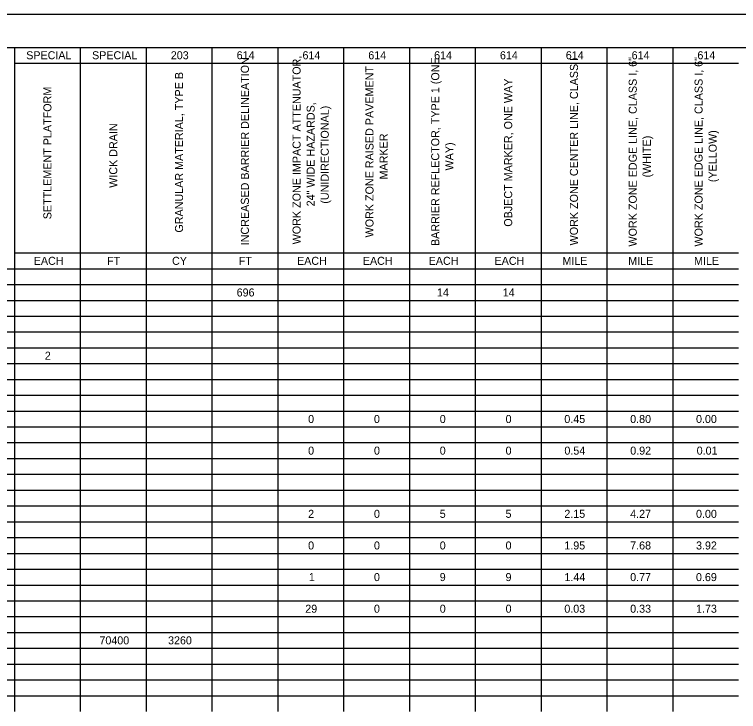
# Model space of a CAD drawing. Extents: x 0 to 34, y 0 to 22.
# Drawn here: x 9.99 to 20.99, y 11.4 to 22 of the extents above; entities that cross this region are included whole.
import ezdxf

# ---------------------------------------------------------------- set-up
doc = ezdxf.new("R2010")
doc.units = 0
for name, color, linetype in [('SH_Border', 7, 'Continuous'), ('SH_Cut_Line', 7, 'Continuous'), ('SH_Data', 7, 'Continuous'), ('SH_Text', 7, 'Continuous')]:
    doc.layers.add(name, color=color, linetype=linetype)

msp = doc.modelspace()

# ---------------------------------------------------------------- linework, layer by layer
at = {"layer": 'SH_Border'}
msp.add_lwpolyline([(1.5, 21.5), (33.5, 21.5), (33.5, 0.5), (1.5, 0.5)], close=True, dxfattribs=at)
at = {"layer": 'SH_Cut_Line'}
msp.add_lwpolyline([(0, 0), (34, 0), (34, 22), (0, 22)], close=True, dxfattribs=at)
at = {"layer": 'SH_Data'}
for p, q in [((8.4, 21.5), (9.988, 21.5)), ((9.988, 21.5), (10.988, 21.5)), ((9.988, 21.5), (9.988, 21.26)), ((10.988, 21.5), (11.989, 21.5)), ((10.988, 21.5), (10.988, 21.26)), ((11.989, 21.5), (12.989, 21.5)), ((11.989, 21.5), (11.989, 21.26)), ((12.989, 21.5), (20.994, 21.5)), ((12.989, 21.5), (12.989, 21.26)), ((13.99, 21.5), (13.99, 21.26)), ((14.99, 21.5), (14.99, 21.26)), ((15.991, 21.5), (15.991, 21.26)), ((16.992, 21.5), (16.992, 21.26)), ((17.992, 21.5), (17.992, 21.26)), ((18.993, 21.5), (18.993, 21.26)), ((19.993, 21.5), (19.993, 21.26)), ((9.988, 21.26), (10.988, 21.26)), ((9.988, 21.26), (9.988, 21.019)), ((10.988, 21.26), (11.989, 21.26)), ((10.988, 21.26), (10.988, 21.019)), ((11.989, 21.26), (12.989, 21.26)), ((11.989, 21.26), (11.989, 21.019)), ((12.989, 21.26), (20.994, 21.26)), ((12.989, 21.26), (12.989, 21.019)), ((13.99, 21.26), (13.99, 21.019)), ((14.99, 21.26), (14.99, 21.019)), ((15.991, 21.26), (15.991, 21.019)), ((16.992, 21.26), (16.992, 21.019)), ((17.992, 21.26), (17.992, 21.019)), ((18.993, 21.26), (18.993, 21.019)), ((19.993, 21.26), (19.993, 21.019)), ((9.988, 21.019), (9.988, 20.779)), ((10.988, 21.019), (10.988, 20.779)), ((11.989, 21.019), (11.989, 20.779)), ((12.989, 21.019), (12.989, 20.779)), ((13.99, 21.019), (13.99, 20.779)), ((14.99, 21.019), (14.99, 20.779)), ((15.991, 21.019), (15.991, 20.779)), ((16.992, 21.019), (16.992, 20.779)), ((17.992, 21.019), (17.992, 20.779)), ((18.993, 21.019), (18.993, 20.779)), ((19.993, 21.019), (19.993, 20.779)), ((9.988, 20.779), (9.988, 20.538)), ((10.988, 20.779), (10.988, 20.538)), ((11.989, 20.779), (11.989, 20.538)), ((12.989, 20.779), (12.989, 20.538)), ((13.99, 20.779), (13.99, 20.538)), ((14.99, 20.779), (14.99, 20.538)), ((15.991, 20.779), (15.991, 20.538)), ((16.992, 20.779), (16.992, 20.538)), ((17.992, 20.779), (17.992, 20.538)), ((18.993, 20.779), (18.993, 20.538)), ((19.993, 20.779), (19.993, 20.538)), ((9.988, 20.538), (9.988, 20.298)), ((10.988, 20.538), (10.988, 20.298)), ((11.989, 20.538), (11.989, 20.298)), ((12.989, 20.538), (12.989, 20.298)), ((13.99, 20.538), (13.99, 20.298)), ((14.99, 20.538), (14.99, 20.298)), ((15.991, 20.538), (15.991, 20.298)), ((16.992, 20.538), (16.992, 20.298)), ((17.992, 20.538), (17.992, 20.298)), ((18.993, 20.538), (18.993, 20.298)), ((19.993, 20.538), (19.993, 20.298)), ((9.988, 20.298), (9.988, 20.057)), ((10.988, 20.298), (10.988, 20.057)), ((11.989, 20.298), (11.989, 20.057)), ((12.989, 20.298), (12.989, 20.057)), ((13.99, 20.298), (13.99, 20.057)), ((14.99, 20.298), (14.99, 20.057)), ((15.991, 20.298), (15.991, 20.057)), ((16.992, 20.298), (16.992, 20.057)), ((17.992, 20.298), (17.992, 20.057)), ((18.993, 20.298), (18.993, 20.057)), ((19.993, 20.298), (19.993, 20.057)), ((9.988, 20.057), (9.988, 19.817)), ((10.988, 20.057), (10.988, 19.817)), ((11.989, 20.057), (11.989, 19.817)), ((12.989, 20.057), (12.989, 19.817)), ((13.99, 20.057), (13.99, 19.817)), ((14.99, 20.057), (14.99, 19.817)), ((15.991, 20.057), (15.991, 19.817)), ((16.992, 20.057), (16.992, 19.817)), ((17.992, 20.057), (17.992, 19.817)), ((18.993, 20.057), (18.993, 19.817)), ((19.993, 20.057), (19.993, 19.817)), ((9.988, 19.817), (9.988, 19.336)), ((10.988, 19.817), (10.988, 19.336)), ((11.989, 19.817), (11.989, 19.336)), ((12.989, 19.817), (12.989, 19.336)), ((13.99, 19.817), (13.99, 19.336)), ((14.99, 19.817), (14.99, 19.336)), ((15.991, 19.817), (15.991, 19.336)), ((16.992, 19.817), (16.992, 19.336)), ((17.992, 19.817), (17.992, 19.336)), ((18.993, 19.817), (18.993, 19.336)), ((19.993, 19.817), (19.993, 19.336)), ((9.988, 19.336), (9.988, 18.615)), ((10.988, 19.336), (10.988, 18.615)), ((11.989, 19.336), (11.989, 18.615)), ((12.989, 19.336), (12.989, 18.615)), ((13.99, 19.336), (13.99, 18.615)), ((14.99, 19.336), (14.99, 18.615)), ((15.991, 19.336), (15.991, 18.615)), ((16.992, 19.336), (16.992, 18.615)), ((17.992, 19.336), (17.992, 18.615)), ((18.993, 19.336), (18.993, 18.615)), ((19.993, 19.336), (19.993, 18.615)), ((9.988, 18.615), (9.988, 18.374)), ((10.988, 18.615), (10.988, 18.374)), ((11.989, 18.615), (11.989, 18.374)), ((12.989, 18.615), (12.989, 18.374)), ((13.99, 18.615), (13.99, 18.374)), ((14.99, 18.615), (14.99, 18.374)), ((15.991, 18.615), (15.991, 18.374)), ((16.992, 18.615), (16.992, 18.374)), ((17.992, 18.615), (17.992, 18.374)), ((18.993, 18.615), (18.993, 18.374)), ((19.993, 18.615), (19.993, 18.374)), ((9.988, 18.374), (10.988, 18.374)), ((9.988, 18.374), (9.988, 17.893)), ((10.988, 18.374), (11.989, 18.374)), ((10.988, 18.374), (10.988, 17.893)), ((11.989, 18.374), (12.989, 18.374)), ((11.989, 18.374), (11.989, 17.893)), ((12.989, 18.374), (20.994, 18.374)), ((12.989, 18.374), (12.989, 17.893)), ((13.99, 18.374), (13.99, 17.893)), ((14.99, 18.374), (14.99, 17.893)), ((15.991, 18.374), (15.991, 17.893)), ((16.992, 18.374), (16.992, 17.893)), ((17.992, 18.374), (17.992, 17.893)), ((18.993, 18.374), (18.993, 17.893)), ((19.993, 18.374), (19.993, 17.893)), ((8.4, 18.134), (9.988, 18.134)), ((9.988, 18.134), (10.988, 18.134)), ((10.988, 18.134), (11.989, 18.134)), ((11.989, 18.134), (12.989, 18.134)), ((12.989, 18.134), (20.994, 18.134)), ((8.4, 17.893), (9.988, 17.893)), ((9.988, 17.893), (10.988, 17.893)), ((9.988, 17.893), (9.988, 17.653)), ((10.988, 17.893), (11.989, 17.893)), ((10.988, 17.893), (10.988, 17.653)), ((11.989, 17.893), (12.989, 17.893)), ((11.989, 17.893), (11.989, 17.653)), ((12.989, 17.893), (20.994, 17.893)), ((12.989, 17.893), (12.989, 17.653)), ((13.99, 17.893), (13.99, 17.653)), ((14.99, 17.893), (14.99, 17.653)), ((15.991, 17.893), (15.991, 17.653)), ((16.992, 17.893), (16.992, 17.653)), ((17.992, 17.893), (17.992, 17.653)), ((18.993, 17.893), (18.993, 17.653)), ((19.993, 17.893), (19.993, 17.653)), ((8.4, 17.653), (9.988, 17.653)), ((9.988, 17.653), (10.988, 17.653)), ((9.988, 17.653), (9.988, 16.691)), ((10.988, 17.653), (11.989, 17.653)), ((10.988, 17.653), (10.988, 16.691)), ((11.989, 17.653), (12.989, 17.653)), ((11.989, 17.653), (11.989, 16.691)), ((12.989, 17.653), (20.994, 17.653)), ((12.989, 17.653), (12.989, 16.691)), ((13.99, 17.653), (13.99, 16.691)), ((14.99, 17.653), (14.99, 16.691)), ((15.991, 17.653), (15.991, 16.691)), ((16.992, 17.653), (16.992, 16.691)), ((17.992, 17.653), (17.992, 16.691)), ((18.993, 17.653), (18.993, 16.691)), ((19.993, 17.653), (19.993, 16.691)), ((8.4, 17.412), (9.988, 17.412)), ((9.988, 17.412), (10.988, 17.412)), ((10.988, 17.412), (11.989, 17.412)), ((11.989, 17.412), (12.989, 17.412)), ((12.989, 17.412), (20.994, 17.412)), ((8.4, 17.172), (9.988, 17.172)), ((9.988, 17.172), (10.988, 17.172)), ((10.988, 17.172), (11.989, 17.172)), ((11.989, 17.172), (12.989, 17.172)), ((12.989, 17.172), (20.994, 17.172)), ((8.4, 16.931), (9.988, 16.931)), ((9.988, 16.931), (10.988, 16.931)), ((10.988, 16.931), (11.989, 16.931)), ((11.989, 16.931), (12.989, 16.931)), ((12.989, 16.931), (20.994, 16.931)), ((8.4, 16.691), (9.988, 16.691)), ((9.988, 16.691), (10.988, 16.691)), ((9.988, 16.691), (9.988, 16.45)), ((10.988, 16.691), (11.989, 16.691)), ((10.988, 16.691), (10.988, 16.45)), ((11.989, 16.691), (12.989, 16.691)), ((11.989, 16.691), (11.989, 16.45)), ((12.989, 16.691), (20.994, 16.691)), ((12.989, 16.691), (12.989, 16.45)), ((13.99, 16.691), (13.99, 16.45)), ((14.99, 16.691), (14.99, 16.45)), ((15.991, 16.691), (15.991, 16.45)), ((16.992, 16.691), (16.992, 16.45)), ((17.992, 16.691), (17.992, 16.45)), ((18.993, 16.691), (18.993, 16.45)), ((19.993, 16.691), (19.993, 16.45)), ((8.4, 16.45), (9.988, 16.45)), ((9.988, 16.45), (10.988, 16.45)), ((9.988, 16.45), (9.988, 15.969)), ((10.988, 16.45), (11.989, 16.45)), ((10.988, 16.45), (10.988, 15.969)), ((11.989, 16.45), (12.989, 16.45)), ((11.989, 16.45), (11.989, 15.969)), ((12.989, 16.45), (20.994, 16.45)), ((12.989, 16.45), (12.989, 15.969)), ((13.99, 16.45), (13.99, 15.969)), ((14.99, 16.45), (14.99, 15.969)), ((15.991, 16.45), (15.991, 15.969)), ((16.992, 16.45), (16.992, 15.969)), ((17.992, 16.45), (17.992, 15.969)), ((18.993, 16.45), (18.993, 15.969)), ((19.993, 16.45), (19.993, 15.969)), ((8.4, 16.21), (9.988, 16.21)), ((9.988, 16.21), (10.988, 16.21)), ((10.988, 16.21), (11.989, 16.21)), ((11.989, 16.21), (12.989, 16.21)), ((12.989, 16.21), (20.994, 16.21)), ((8.4, 15.969), (9.988, 15.969)), ((9.988, 15.969), (10.988, 15.969)), ((9.988, 15.969), (9.988, 15.489)), ((10.988, 15.969), (11.989, 15.969)), ((10.988, 15.969), (10.988, 15.489)), ((11.989, 15.969), (12.989, 15.969)), ((11.989, 15.969), (11.989, 15.489)), ((12.989, 15.969), (20.994, 15.969)), ((12.989, 15.969), (12.989, 15.489)), ((13.99, 15.969), (13.99, 15.489)), ((14.99, 15.969), (14.99, 15.489)), ((15.991, 15.969), (15.991, 15.489)), ((16.992, 15.969), (16.992, 15.489)), ((17.992, 15.969), (17.992, 15.489)), ((18.993, 15.969), (18.993, 15.489)), ((19.993, 15.969), (19.993, 15.489)), ((8.4, 15.729), (9.988, 15.729)), ((9.988, 15.729), (10.988, 15.729)), ((10.988, 15.729), (11.989, 15.729)), ((11.989, 15.729), (12.989, 15.729)), ((12.989, 15.729), (20.994, 15.729)), ((8.4, 15.489), (9.988, 15.489)), ((9.988, 15.489), (10.988, 15.489)), ((9.988, 15.489), (9.988, 15.248)), ((10.988, 15.489), (11.989, 15.489)), ((10.988, 15.489), (10.988, 15.248)), ((11.989, 15.489), (12.989, 15.489)), ((11.989, 15.489), (11.989, 15.248)), ((12.989, 15.489), (20.994, 15.489)), ((12.989, 15.489), (12.989, 15.248)), ((13.99, 15.489), (13.99, 15.248)), ((14.99, 15.489), (14.99, 15.248)), ((15.991, 15.489), (15.991, 15.248)), ((16.992, 15.489), (16.992, 15.248)), ((17.992, 15.489), (17.992, 15.248)), ((18.993, 15.489), (18.993, 15.248)), ((19.993, 15.489), (19.993, 15.248)), ((8.4, 15.248), (9.988, 15.248)), ((9.988, 15.248), (10.988, 15.248)), ((9.988, 15.248), (9.988, 14.767)), ((10.988, 15.248), (11.989, 15.248)), ((10.988, 15.248), (10.988, 14.767)), ((11.989, 15.248), (12.989, 15.248)), ((11.989, 15.248), (11.989, 14.767)), ((12.989, 15.248), (20.994, 15.248)), ((12.989, 15.248), (12.989, 14.767)), ((13.99, 15.248), (13.99, 14.767)), ((14.99, 15.248), (14.99, 14.767)), ((15.991, 15.248), (15.991, 14.767)), ((16.992, 15.248), (16.992, 14.767)), ((17.992, 15.248), (17.992, 14.767)), ((18.993, 15.248), (18.993, 14.767)), ((19.993, 15.248), (19.993, 14.767)), ((8.4, 15.008), (9.988, 15.008)), ((9.988, 15.008), (10.988, 15.008)), ((10.988, 15.008), (11.989, 15.008)), ((11.989, 15.008), (12.989, 15.008)), ((12.989, 15.008), (20.994, 15.008)), ((8.4, 14.767), (9.988, 14.767)), ((9.988, 14.767), (10.988, 14.767)), ((9.988, 14.767), (9.988, 14.527)), ((10.988, 14.767), (11.989, 14.767)), ((10.988, 14.767), (10.988, 14.527)), ((11.989, 14.767), (12.989, 14.767)), ((11.989, 14.767), (11.989, 14.527)), ((12.989, 14.767), (20.994, 14.767)), ((12.989, 14.767), (12.989, 14.527)), ((13.99, 14.767), (13.99, 14.527)), ((14.99, 14.767), (14.99, 14.527)), ((15.991, 14.767), (15.991, 14.527)), ((16.992, 14.767), (16.992, 14.527)), ((17.992, 14.767), (17.992, 14.527)), ((18.993, 14.767), (18.993, 14.527)), ((19.993, 14.767), (19.993, 14.527)), ((8.4, 14.527), (9.988, 14.527)), ((9.988, 14.527), (10.988, 14.527)), ((9.988, 14.527), (9.988, 13.805)), ((10.988, 14.527), (11.989, 14.527)), ((10.988, 14.527), (10.988, 13.805)), ((11.989, 14.527), (12.989, 14.527)), ((11.989, 14.527), (11.989, 13.805)), ((12.989, 14.527), (20.994, 14.527)), ((12.989, 14.527), (12.989, 13.805)), ((13.99, 14.527), (13.99, 13.805)), ((14.99, 14.527), (14.99, 13.805)), ((15.991, 14.527), (15.991, 13.805)), ((16.992, 14.527), (16.992, 13.805)), ((17.992, 14.527), (17.992, 13.805)), ((18.993, 14.527), (18.993, 13.805)), ((19.993, 14.527), (19.993, 13.805)), ((8.4, 14.286), (9.988, 14.286)), ((9.988, 14.286), (10.988, 14.286)), ((10.988, 14.286), (11.989, 14.286)), ((11.989, 14.286), (12.989, 14.286)), ((12.989, 14.286), (20.994, 14.286)), ((8.4, 14.046), (9.988, 14.046)), ((9.988, 14.046), (10.988, 14.046)), ((10.988, 14.046), (11.989, 14.046)), ((11.989, 14.046), (12.989, 14.046)), ((12.989, 14.046), (20.994, 14.046)), ((8.4, 13.805), (9.988, 13.805)), ((9.988, 13.805), (10.988, 13.805)), ((9.988, 13.805), (9.988, 13.324)), ((10.988, 13.805), (11.989, 13.805)), ((10.988, 13.805), (10.988, 13.324)), ((11.989, 13.805), (12.989, 13.805)), ((11.989, 13.805), (11.989, 13.324)), ((12.989, 13.805), (20.994, 13.805)), ((12.989, 13.805), (12.989, 13.324)), ((13.99, 13.805), (13.99, 13.324)), ((14.99, 13.805), (14.99, 13.324)), ((15.991, 13.805), (15.991, 13.324)), ((16.992, 13.805), (16.992, 13.324)), ((17.992, 13.805), (17.992, 13.324)), ((18.993, 13.805), (18.993, 13.324)), ((19.993, 13.805), (19.993, 13.324)), ((8.4, 13.565), (9.988, 13.565)), ((9.988, 13.565), (10.988, 13.565)), ((10.988, 13.565), (11.989, 13.565)), ((11.989, 13.565), (12.989, 13.565)), ((12.989, 13.565), (20.994, 13.565)), ((8.4, 13.324), (9.988, 13.324)), ((9.988, 13.324), (10.988, 13.324)), ((9.988, 13.324), (9.988, 12.603)), ((10.988, 13.324), (11.989, 13.324)), ((10.988, 13.324), (10.988, 12.603)), ((11.989, 13.324), (12.989, 13.324)), ((11.989, 13.324), (11.989, 12.603)), ((12.989, 13.324), (20.994, 13.324)), ((12.989, 13.324), (12.989, 12.603)), ((13.99, 13.324), (13.99, 12.603)), ((14.99, 13.324), (14.99, 12.603)), ((15.991, 13.324), (15.991, 12.603)), ((16.992, 13.324), (16.992, 12.603)), ((17.992, 13.324), (17.992, 12.603)), ((18.993, 13.324), (18.993, 12.603)), ((19.993, 13.324), (19.993, 12.603)), ((8.4, 13.084), (9.988, 13.084)), ((9.988, 13.084), (10.988, 13.084)), ((10.988, 13.084), (11.989, 13.084)), ((11.989, 13.084), (12.989, 13.084)), ((12.989, 13.084), (20.994, 13.084)), ((8.4, 12.844), (9.988, 12.844)), ((9.988, 12.844), (10.988, 12.844)), ((10.988, 12.844), (11.989, 12.844)), ((11.989, 12.844), (12.989, 12.844)), ((12.989, 12.844), (20.994, 12.844)), ((8.4, 12.603), (9.988, 12.603)), ((9.988, 12.603), (10.988, 12.603)), ((9.988, 12.603), (9.988, 12.122)), ((10.988, 12.603), (11.989, 12.603)), ((10.988, 12.603), (10.988, 12.122)), ((11.989, 12.603), (12.989, 12.603)), ((11.989, 12.603), (11.989, 12.122)), ((12.989, 12.603), (20.994, 12.603)), ((12.989, 12.603), (12.989, 12.122)), ((13.99, 12.603), (13.99, 12.122)), ((14.99, 12.603), (14.99, 12.122)), ((15.991, 12.603), (15.991, 12.122)), ((16.992, 12.603), (16.992, 12.122)), ((17.992, 12.603), (17.992, 12.122)), ((18.993, 12.603), (18.993, 12.122)), ((19.993, 12.603), (19.993, 12.122)), ((8.4, 12.363), (9.988, 12.363)), ((9.988, 12.363), (10.988, 12.363)), ((10.988, 12.363), (11.989, 12.363)), ((11.989, 12.363), (12.989, 12.363)), ((12.989, 12.363), (20.994, 12.363)), ((8.4, 12.122), (9.988, 12.122)), ((9.988, 12.122), (10.988, 12.122)), ((9.988, 12.122), (9.988, 11.401)), ((10.988, 12.122), (11.989, 12.122)), ((10.988, 12.122), (10.988, 11.401)), ((11.989, 12.122), (12.989, 12.122)), ((11.989, 12.122), (11.989, 11.401)), ((12.989, 12.122), (20.994, 12.122)), ((12.989, 12.122), (12.989, 11.401)), ((13.99, 12.122), (13.99, 11.401)), ((14.99, 12.122), (14.99, 11.401)), ((15.991, 12.122), (15.991, 11.401)), ((16.992, 12.122), (16.992, 11.401)), ((17.992, 12.122), (17.992, 11.401)), ((18.993, 12.122), (18.993, 11.401)), ((19.993, 12.122), (19.993, 11.401)), ((8.4, 11.882), (9.988, 11.882)), ((9.988, 11.882), (10.988, 11.882)), ((10.988, 11.882), (11.989, 11.882)), ((11.989, 11.882), (12.989, 11.882)), ((12.989, 11.882), (20.994, 11.882)), ((8.4, 11.641), (9.988, 11.641)), ((9.988, 11.641), (10.988, 11.641)), ((10.988, 11.641), (11.989, 11.641)), ((11.989, 11.641), (12.989, 11.641)), ((12.989, 11.641), (20.994, 11.641))]:
    msp.add_line(p, q, dxfattribs=at)

# ---------------------------------------------------------------- texts
at = {"layer": 'SH_Text'}
for s, height, p in [('SPECIAL', 0.1217, (10.166, 21.319)), ('SPECIAL', 0.1217, (11.167, 21.319)), ('203', 0.1217, (12.364, 21.319)), ('614', 0.1217, (13.365, 21.319)), ('614', 0.1217, (14.366, 21.319)), ('614', 0.1217, (15.366, 21.319)), ('614', 0.1217, (16.367, 21.319)), ('614', 0.1217, (17.367, 21.319)), ('614', 0.1217, (18.368, 21.319)), ('614', 0.1217, (19.369, 21.319)), ('614', 0.1217, (20.369, 21.319)), ('EACH', 0.1217, (10.281, 18.193)), ('FT', 0.1217, (11.396, 18.193)), ('CY', 0.1217, (12.383, 18.193)), ('FT', 0.1217, (13.397, 18.193)), ('EACH', 0.1217, (14.283, 18.193)), ('EACH', 0.1217, (15.283, 18.193)), ('EACH', 0.1217, (16.284, 18.193)), ('EACH', 0.1217, (17.285, 18.193)), ('MILE', 0.1217, (18.317, 18.193)), ('MILE', 0.1217, (19.318, 18.193)), ('MILE', 0.1217, (20.318, 18.193)), ('696', 0.1217, (13.365, 17.712)), ('14', 0.1217, (16.41, 17.712)), ('14', 0.1217, (17.41, 17.712)), ('2', 0.122, (10.449, 16.75)), ('0', 0.122, (14.451, 15.788)), ('0', 0.122, (15.452, 15.788)), ('0', 0.122, (16.452, 15.788)), ('0', 0.122, (17.453, 15.788)), ('0.45', 0.1217, (18.346, 15.788)), ('0.80', 0.1217, (19.347, 15.788)), ('0.00', 0.1217, (20.348, 15.788)), ('0', 0.122, (14.451, 15.307)), ('0', 0.122, (15.452, 15.307)), ('0', 0.122, (16.452, 15.307)), ('0', 0.122, (17.453, 15.307)), ('0.54', 0.1217, (18.347, 15.307)), ('0.92', 0.1217, (19.348, 15.307)), ('0.01', 0.1217, (20.358, 15.307)), ('2', 0.122, (14.451, 14.346)), ('0', 0.122, (15.452, 14.346)), ('5', 0.122, (16.452, 14.346)), ('5', 0.122, (17.452, 14.346)), ('2.15', 0.1217, (18.346, 14.346)), ('4.27', 0.1217, (19.347, 14.346)), ('0.00', 0.1217, (20.348, 14.346)), ('0', 0.122, (14.451, 13.865)), ('0', 0.122, (15.452, 13.865)), ('0', 0.122, (16.452, 13.865)), ('0', 0.122, (17.453, 13.865)), ('1.95', 0.1217, (18.346, 13.865)), ('7.68', 0.1217, (19.347, 13.865)), ('3.92', 0.1217, (20.348, 13.865)), ('1', 0.122, (14.462, 13.384)), ('0', 0.122, (15.452, 13.384)), ('9', 0.122, (16.452, 13.384)), ('9', 0.122, (17.452, 13.384)), ('1.44', 0.1217, (18.347, 13.384)), ('0.77', 0.1217, (19.347, 13.384)), ('0.69', 0.1217, (20.347, 13.384)), ('29', 0.1217, (14.408, 12.903)), ('0', 0.122, (15.452, 12.903)), ('0', 0.122, (16.452, 12.903)), ('0', 0.122, (17.453, 12.903)), ('0.03', 0.1217, (18.346, 12.903)), ('0.33', 0.1217, (19.347, 12.903)), ('1.73', 0.1217, (20.348, 12.903)), ('70400', 0.1217, (11.279, 12.422)), ('3260', 0.1217, (12.322, 12.422))]:
    msp.add_text(s, height=height, dxfattribs=at).set_placement(p)
for s, p in [('WORK ZONE IMPACT ATTENUATOR, ', (14.337, 18.505)), ('INCREASED BARRIER DELINEATION', (13.551, 18.49)), ('BARRIER REFLECTOR, TYPE 1 (ONE ', (16.445, 18.479)), ('WORK ZONE CENTER LINE, CLASS I', (18.553, 18.489)), ('WORK ZONE EDGE LINE, CLASS I, 6" ', (19.447, 18.471)), ('WORK ZONE EDGE LINE, CLASS I, 6" ', (20.448, 18.471)), ('WORK ZONE RAISED PAVEMENT ', (15.445, 18.61)), ('GRANULAR MATERIAL, TYPE B', (12.55, 18.683)), ('OBJECT MARKER, ONE WAY', (17.553, 18.773)), ('SETTLEMENT PLATFORM', (10.549, 18.886)), ('24" WIDE HAZARDS, ', (14.551, 19.082)), ('(UNIDIRECTIONAL)', (14.765, 19.123)), ('WICK DRAIN', (11.55, 19.364)), ('MARKER', (15.659, 19.491)), ('(WHITE)', (19.661, 19.522)), ('(YELLOW)', (20.662, 19.45)), ('WAY)', (16.659, 19.628))]:
    msp.add_text(s, height=0.1222, rotation=90, dxfattribs=at).set_placement(p)

doc.saveas('drawing.dxf')
